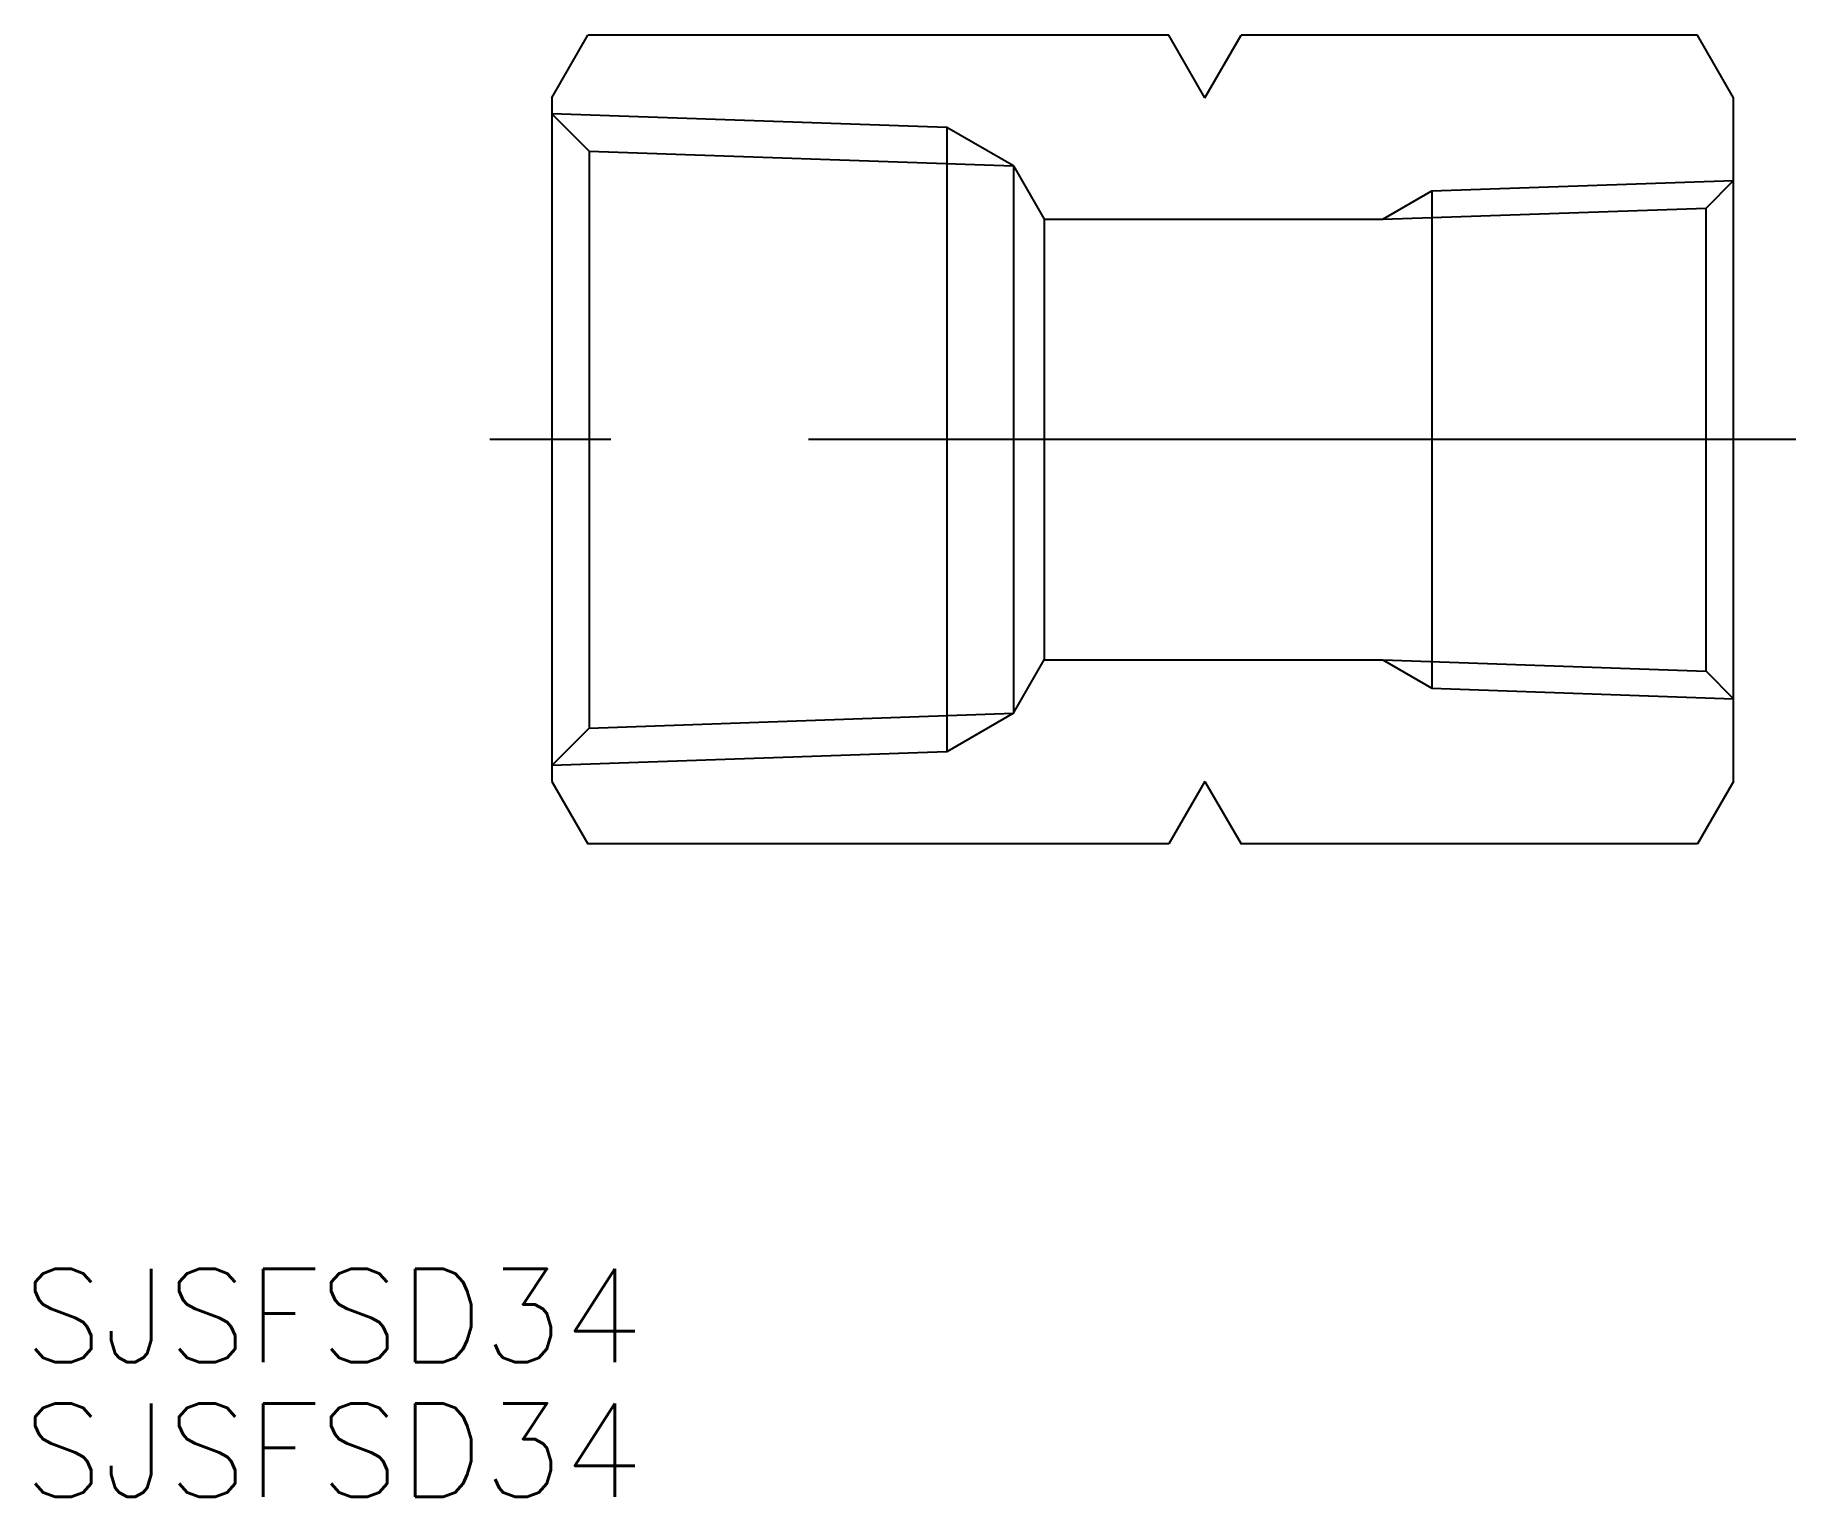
# Model space of a CAD drawing. Extents: x -54.6 to 2, y -34 to 13.
import ezdxf

# ---------------------------------------------------------------- set-up
doc = ezdxf.new("R2010")
doc.units = 0
doc.linetypes.add('CENTER', pattern=[50.8, 31.75, -6.35, 6.35, -6.35])
doc.layers.get('0').update_dxf_attribs({"linetype": 'CONTINUOUS'})
doc.layers.add('CENTER', color=1, linetype='CENTER')
doc.styles.get("Standard").update_dxf_attribs({"font": 'txt.shx', "height": 3, "bigfont": 'bigfont.shx'})

msp = doc.modelspace()

# ---------------------------------------------------------------- linework, layer by layer
at = {"color": 7, "linetype": 'CONTINUOUS'}
for p, q in [((-38, 10.989), (-36.839, 13)), ((-18.161, 13), (-36.839, 13)), ((-17, 10.989), (-18.161, 13)), ((-17, 10.989), (-15.839, 13)), ((-1.161, 13), (-15.839, 13)), ((0, 10.989), (-1.161, 13)), ((-38, 10.989), (-38, -10.989)), ((0, -10.989), (0, 10.989)), ((-36.796, 9.273), (-38, 10.477)), ((-25.3, 10.034), (-25.3, -10.034)), ((-36.796, 9.273), (-36.796, -9.273)), ((-36.796, 9.273), (-23.158, 8.797)), ((-23.158, 8.797), (-23.158, -8.797)), ((-23.158, 8.797), (-22.167, 7.081)), ((-9.7, 7.992), (-9.7, -7.992)), ((-0.887, 7.444), (0, 8.331)), ((-11.278, 7.081), (-0.887, 7.444)), ((-0.887, -7.444), (-0.887, 7.444)), ((-22.167, 7.081), (-11.278, 7.081)), ((-22.167, 7.081), (-22.167, -7.081)), ((-23.158, -8.797), (-22.167, -7.081)), ((-22.167, -7.081), (-11.278, -7.081)), ((-11.278, -7.081), (-0.887, -7.444)), ((-0.887, -7.444), (0, -8.331)), ((-36.796, -9.273), (-23.158, -8.797)), ((-36.796, -9.273), (-38, -10.478)), ((-38, -10.989), (-36.839, -13)), ((-17, -10.989), (-18.161, -13)), ((-17, -10.989), (-15.839, -13)), ((0, -10.989), (-1.161, -13)), ((-18.161, -13), (-36.839, -13)), ((-1.161, -13), (-15.839, -13))]:
    msp.add_line(p, q, dxfattribs=at)
at = {"color": 3, "linetype": 'CONTINUOUS'}
for p, q in [((-25.3, 10.034), (-38, 10.477)), ((-23.158, 8.797), (-25.3, 10.034)), ((-11.278, 7.081), (-9.7, 7.992)), ((-9.7, 7.992), (0, 8.331)), ((-11.278, -7.081), (-9.7, -7.992)), ((-9.7, -7.992), (0, -8.331)), ((-23.158, -8.797), (-25.3, -10.034)), ((-25.3, -10.034), (-38, -10.478))]:
    msp.add_line(p, q, dxfattribs=at)
at = {"layer": 'CENTER', "color": 1, "linetype": 'CENTER'}
msp.add_line((2, 0), (-40, 0), dxfattribs=at)

# ---------------------------------------------------------------- texts
at = {"color": 7, "linetype": 'CONTINUOUS'}
for p in [(-55, -29.663), (-55, -33.988)]:
    msp.add_text('SJSFSD34', height=3, dxfattribs=at).set_placement(p)

doc.saveas('drawing.dxf')
